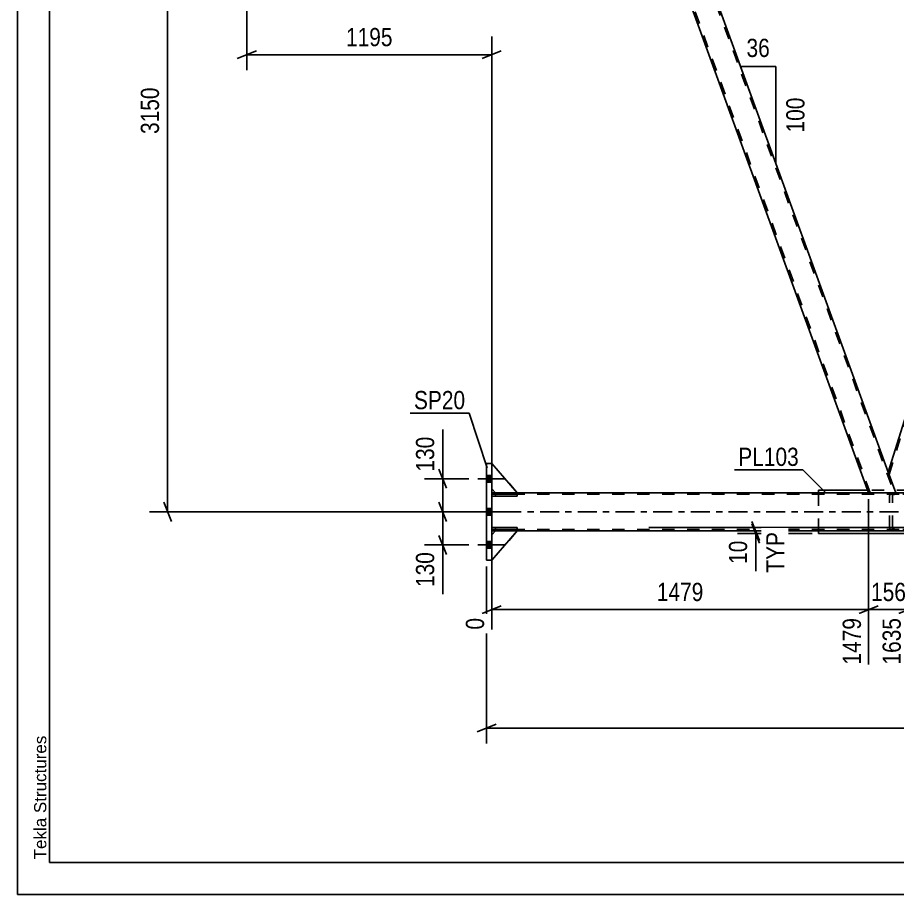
# Model space of a CAD drawing. Header units: millimetres. Extents: x -834 to 355, y -855 to -14.
# Drawn here: x -834 to -695.9, y -855.3 to -717.6 of the extents above; entities that cross this region are included whole.
import ezdxf

# ---------------------------------------------------------------- set-up
doc = ezdxf.new("R2010")
doc.units = ezdxf.units.MM
doc.linetypes.add('DXK_LINE_DOT2', pattern=[3.9198, 1.9599, -1.9599])
doc.linetypes.add('DXK_LINE_DOT3', pattern=[5.9187, 2.979, -0.9799, 0.9799, -0.9799])
doc.styles.add('Arial', font='ARIAL.TTF', dxfattribs={"height": 0.2})
doc.styles.add('Arial Narrow', font='ARIALN.TTF', dxfattribs={"height": 0.2})

# ---------------------------------------------------------------- blocks, each defined once
blk = doc.blocks.new('Unknown-570384938-1134')
at = {"color": 5, "linetype": 'Continuous'}
for p, q in [((-833.95, -14.33), (-833.95, -855.33)), ((-828.95, -19.33), (-828.95, -850.33)), ((-828.95, -850.33), (350.05, -850.33)), ((-833.95, -855.33), (355.05, -855.33))]:
    blk.add_line(p, q, dxfattribs=at)
at = {"color": 174, "linetype": 'Continuous', "style": 'Arial'}
blk.add_text('Tekla Structures', height=1.9102, rotation=90, dxfattribs=at).set_placement((-829.45, -849.83))
blk = doc.blocks.new('Part-570384938-6676 - 6664')
at = {"color": 7, "linetype": 'DXK_LINE_DOT2'}
for p, q in [((-755.54, -792.25), (-759.54, -787.65)), ((-759.54, -787.65), (-759.54, -791.65)), ((-759.54, -791.65), (-758.94, -792.25)), ((-758.94, -792.25), (-755.54, -792.25))]:
    blk.add_line(p, q, dxfattribs=at)
blk = doc.blocks.new('Part-570384938-6668 - 6664')
at = {"color": 7, "linetype": 'DXK_LINE_DOT2'}
for p, q in [((-759.54, -798.85), (-758.94, -798.25)), ((-755.54, -798.25), (-759.54, -802.85)), ((-759.54, -802.85), (-759.54, -798.85)), ((-758.94, -798.25), (-755.54, -798.25))]:
    blk.add_line(p, q, dxfattribs=at)
blk = doc.blocks.new('Part-570384938-6758 - 6664')
at = {"color": 2, "linetype": 'Continuous'}
for p, q in [((-758.94, -792.25), (-759.54, -792.25)), ((-80.16, -792.25), (-755.54, -792.25)), ((-758.94, -798.25), (-759.54, -798.25)), ((-80.16, -798.25), (-755.54, -798.25))]:
    blk.add_line(p, q, dxfattribs=at)
at = {"color": 7, "linetype": 'DXK_LINE_DOT2'}
for p, q in [((-759.54, -798.25), (-759.54, -792.25)), ((-80.16, -792.49), (-759.54, -792.49)), ((-755.54, -792.25), (-758.94, -792.25)), ((-80.16, -798.01), (-759.54, -798.01)), ((-755.54, -798.25), (-758.94, -798.25))]:
    blk.add_line(p, q, dxfattribs=at)
at = {"color": 7, "linetype": 'DXK_LINE_DOT3'}
blk.add_line((-80.16, -795.25), (-759.54, -795.25), dxfattribs=at)
blk = doc.blocks.new('Part-570384938-6982 - 6664')
at = {"color": 2, "linetype": 'Continuous'}
for p, q in [((-744.43, -671.25), (-700.39, -792.25)), ((-744.43, -671.25), (-740.17, -671.25)), ((-740.17, -671.25), (-697.31, -789))]:
    blk.add_line(p, q, dxfattribs=at)
at = {"color": 7, "linetype": 'DXK_LINE_DOT2'}
for p, q in [((-700.13, -792.25), (-744.17, -671.25)), ((-744.17, -671.25), (-744.15, -671.25)), ((-740.43, -671.25), (-696.38, -792.25)), ((-697.31, -789), (-696.13, -792.25)), ((-696.13, -792.25), (-700.39, -792.25))]:
    blk.add_line(p, q, dxfattribs=at)
blk = doc.blocks.new('Bolt-570384938-6861 - 6664')
at = {"linetype": 'Continuous'}
for points in [[(-760.34, -789.53), (-760.34, -790.57), (-759.54, -790.57), (-759.54, -789.53)], [(-760.34, -789.53), (-760.34, -790.57), (-759.54, -790.57), (-759.54, -789.53)], [(-760.34, -789.53), (-760.34, -790.57), (-759.54, -790.57), (-759.54, -789.53)], [(-760.34, -794.73), (-760.34, -795.77), (-759.54, -795.77), (-759.54, -794.73)], [(-760.34, -794.73), (-760.34, -795.77), (-759.54, -795.77), (-759.54, -794.73)], [(-760.34, -799.93), (-760.34, -800.97), (-759.54, -800.97), (-759.54, -799.93)], [(-760.34, -799.93), (-760.34, -800.97), (-759.54, -800.97), (-759.54, -799.93)], [(-760.34, -799.93), (-760.34, -800.97), (-759.54, -800.97), (-759.54, -799.93)]]:
    blk.add_hatch(color=1, dxfattribs=at).paths.add_polyline_path(points)
at = {"color": 1, "linetype": 'Continuous'}
for p, q in [((-760.34, -789.53), (-759.54, -789.53)), ((-760.34, -789.53), (-759.54, -789.53)), ((-760.34, -789.53), (-759.54, -789.53)), ((-761.74, -790.05), (-757.54, -790.05)), ((-761.74, -790.05), (-757.54, -790.05)), ((-761.74, -790.05), (-757.54, -790.05)), ((-760.34, -790.57), (-759.54, -790.57)), ((-760.34, -790.57), (-759.54, -790.57)), ((-760.34, -790.57), (-759.54, -790.57)), ((-761.74, -795.25), (-757.54, -795.25)), ((-761.74, -795.25), (-757.54, -795.25)), ((-760.34, -794.73), (-759.54, -794.73)), ((-760.34, -794.73), (-759.54, -794.73)), ((-760.34, -795.77), (-759.54, -795.77)), ((-760.34, -795.77), (-759.54, -795.77)), ((-761.74, -800.45), (-757.54, -800.45)), ((-761.74, -800.45), (-757.54, -800.45)), ((-761.74, -800.45), (-757.54, -800.45)), ((-760.34, -799.93), (-759.54, -799.93)), ((-760.34, -799.93), (-759.54, -799.93)), ((-760.34, -799.93), (-759.54, -799.93)), ((-760.34, -800.97), (-759.54, -800.97)), ((-760.34, -800.97), (-759.54, -800.97)), ((-760.34, -800.97), (-759.54, -800.97))]:
    blk.add_line(p, q, dxfattribs=at)
blk = doc.blocks.new('Part-570384938-7232 - 6664')
at = {"color": 2, "linetype": 'Continuous'}
for p, q in [((-660.61, -671.25), (-697.31, -789)), ((-660.61, -671.25), (-659.29, -671.25)), ((-659.29, -671.25), (-657.75, -675.5)), ((-657.75, -675.5), (-694.14, -792.25)), ((-696.13, -792.25), (-697.31, -789))]:
    blk.add_line(p, q, dxfattribs=at)
at = {"color": 7, "linetype": 'DXK_LINE_DOT2'}
for p, q in [((-697.18, -789.37), (-660.36, -671.25)), ((-657.88, -675.13), (-694.39, -792.25)), ((-694.14, -792.25), (-696.13, -792.25))]:
    blk.add_line(p, q, dxfattribs=at)
blk = doc.blocks.new('Part-570384938-7050 - 6664')
at = {"color": 2, "linetype": 'Continuous'}
for p, q in [((-759.54, -787.65), (-760.34, -787.65)), ((-760.34, -787.65), (-760.34, -802.85)), ((-759.54, -802.85), (-759.54, -787.65)), ((-760.34, -802.85), (-759.54, -802.85))]:
    blk.add_line(p, q, dxfattribs=at)
blk = doc.blocks.new('Part-570384938-7129 - 6664')
at = {"color": 2, "linetype": 'Continuous'}
for p, q in [((-759.54, -787.65), (-755.54, -792.25)), ((-759.54, -791.65), (-758.94, -792.25)), ((-758.94, -792.25), (-755.54, -792.25))]:
    blk.add_line(p, q, dxfattribs=at)
at = {"color": 7, "linetype": 'DXK_LINE_DOT2'}
blk.add_line((-759.54, -791.65), (-759.54, -787.65), dxfattribs=at)
blk = doc.blocks.new('Part-570384938-7131 - 6664')
at = {"color": 2, "linetype": 'Continuous'}
for p, q in [((-759.54, -798.85), (-758.94, -798.25)), ((-755.54, -798.25), (-759.54, -802.85)), ((-758.94, -798.25), (-755.54, -798.25))]:
    blk.add_line(p, q, dxfattribs=at)
at = {"color": 7, "linetype": 'DXK_LINE_DOT2'}
blk.add_line((-759.54, -802.85), (-759.54, -798.85), dxfattribs=at)
blk = doc.blocks.new('Part-570384938-7183 - 6664')
at = {"color": 2, "linetype": 'Continuous'}
for p, q in [((-700.53, -791.85), (-708.23, -791.85)), ((-708.23, -792.25), (-708.23, -791.85)), ((-685.37, -791.85), (-694.01, -791.85)), ((-685.37, -792.25), (-685.37, -791.85)), ((-708.23, -798.65), (-708.23, -798.25)), ((-685.37, -798.65), (-708.23, -798.65)), ((-685.37, -798.65), (-685.37, -798.25))]:
    blk.add_line(p, q, dxfattribs=at)
at = {"color": 7, "linetype": 'DXK_LINE_DOT2'}
for p, q in [((-708.23, -798.25), (-708.23, -792.25)), ((-694.01, -791.85), (-700.53, -791.85)), ((-685.37, -798.25), (-685.37, -792.25))]:
    blk.add_line(p, q, dxfattribs=at)
blk = doc.blocks.new('Part-570384938-7164 - 6664')
at = {"color": 7, "linetype": 'DXK_LINE_DOT2'}
for p, q in [((-697.02, -792.55), (-697.09, -792.73)), ((-696.22, -792.25), (-696.55, -792.29)), ((-696.38, -792.51), (-696.22, -792.49)), ((-681.28, -792.25), (-696.22, -792.25)), ((-681.28, -792.49), (-696.22, -792.49)), ((-686.71, -792.29), (-687.05, -792.25)), ((-687.05, -792.49), (-686.88, -792.51)), ((-686.17, -792.73), (-686.24, -792.55)), ((-697.09, -797.77), (-697.09, -792.73)), ((-696.65, -792.73), (-696.62, -792.64)), ((-696.65, -797.77), (-696.65, -792.73)), ((-686.64, -792.64), (-686.61, -792.73)), ((-686.61, -792.73), (-686.61, -797.77)), ((-686.17, -797.77), (-686.17, -792.73)), ((-697.09, -797.77), (-697.02, -797.96)), ((-696.62, -797.86), (-696.65, -797.77)), ((-696.22, -798.01), (-696.38, -797.99)), ((-681.28, -798.01), (-696.22, -798.01)), ((-686.88, -797.99), (-687.05, -798.01)), ((-686.61, -797.77), (-686.64, -797.86)), ((-686.24, -797.96), (-686.17, -797.77)), ((-696.55, -798.22), (-696.22, -798.25)), ((-681.28, -798.25), (-696.22, -798.25)), ((-687.05, -798.25), (-686.71, -798.22))]:
    blk.add_line(p, q, dxfattribs=at)
for centre, radius, start, end in [((-696.42, -793.09), 0.817, 99.5182, 138.0638), ((-696.32, -792.91), 0.409, 99.5182, 138.0638), ((-686.95, -792.91), 0.409, 41.9363, 80.4819), ((-686.85, -793.09), 0.817, 41.9363, 80.4819), ((-696.42, -797.41), 0.817, 221.9363, 260.4819), ((-696.32, -797.59), 0.409, 221.9363, 260.4819), ((-686.95, -797.59), 0.409, 279.5182, 318.0638), ((-686.85, -797.41), 0.817, 279.5182, 318.0638)]:
    blk.add_arc(centre, radius, start, end, dxfattribs=at)
blk = doc.blocks.new('Part-570384938-7287 - 6664')
at = {"color": 7, "linetype": 'DXK_LINE_DOT2'}
for p, q in [((-759.54, -798.01), (-759.54, -797.69)), ((-759.54, -797.69), (-755.54, -797.69)), ((-755.54, -798.01), (-759.54, -798.01)), ((-758.94, -797.69), (-758.94, -798.01)), ((-755.54, -797.69), (-755.54, -798.01))]:
    blk.add_line(p, q, dxfattribs=at)
blk = doc.blocks.new('Part-570384938-7288 - 6664')
at = {"color": 7, "linetype": 'DXK_LINE_DOT2'}
for p, q in [((-759.54, -792.81), (-759.54, -792.49)), ((-759.54, -792.49), (-755.54, -792.49)), ((-758.94, -792.49), (-758.94, -792.81)), ((-755.54, -792.49), (-755.54, -792.81)), ((-755.54, -792.81), (-759.54, -792.81))]:
    blk.add_line(p, q, dxfattribs=at)
blk = doc.blocks.new('Part-570384938-7289 - 6664')
at = {"color": 2, "linetype": 'Continuous'}
for p, q in [((-759.54, -797.69), (-755.54, -797.69)), ((-759.54, -798.01), (-759.54, -797.69)), ((-755.54, -798.01), (-759.54, -798.01)), ((-755.54, -797.69), (-755.54, -798.01))]:
    blk.add_line(p, q, dxfattribs=at)
at = {"color": 7, "linetype": 'DXK_LINE_DOT2'}
blk.add_line((-758.94, -798.01), (-758.94, -797.69), dxfattribs=at)
blk = doc.blocks.new('Part-570384938-7290 - 6664')
at = {"color": 2, "linetype": 'Continuous'}
for p, q in [((-759.54, -792.49), (-755.54, -792.49)), ((-759.54, -792.81), (-759.54, -792.49)), ((-755.54, -792.49), (-755.54, -792.81)), ((-755.54, -792.81), (-759.54, -792.81))]:
    blk.add_line(p, q, dxfattribs=at)
at = {"color": 7, "linetype": 'DXK_LINE_DOT2'}
blk.add_line((-758.94, -792.81), (-758.94, -792.49), dxfattribs=at)
blk = doc.blocks.new('StraightDimension-570384938-8083 - 6664')
at = {"color": 7, "linetype": 'Continuous'}
for p, q in [((-797.97, -672.25), (-797.97, -725.87)), ((-759.54, -791.25), (-759.54, -720.62)), ((-796.47, -722.87), (-799.47, -724.07)), ((-797.97, -723.47), (-759.54, -723.47)), ((-761.04, -724.07), (-758.04, -722.87))]:
    blk.add_line(p, q, dxfattribs=at)
at = {"color": 0}
blk.add_wipeout([(-774.49, -722.72), (-774.49, -718.52), (-783.01, -718.52), (-783.01, -722.72)], dxfattribs=at)
at = {"color": 3, "style": 'Arial Narrow'}
blk.add_text('1195', height=2.863, dxfattribs=at).set_placement((-782.41, -722.12))
blk = doc.blocks.new('StraightDimension-570384938-8050 - 6664')
at = {"color": 7, "linetype": 'Continuous'}
blk.add_line((-734.86, -797.73), (-202.29, -797.73), dxfattribs=at)
blk = doc.blocks.new('StraightDimension-570384938-58149 - 6664')
at = {"color": 7, "linetype": 'Continuous'}
for p, q in [((-700.39, -793.25), (-700.39, -819.23)), ((-694.14, -793.25), (-694.14, -819.23)), ((-701.89, -811.21), (-698.89, -810.01)), ((-692.64, -810.01), (-695.64, -811.21)), ((-700.39, -810.61), (-694.14, -810.61))]:
    blk.add_line(p, q, dxfattribs=at)
at = {"color": 0}
blk.add_wipeout([(-693.92, -809.86), (-693.92, -805.66), (-700.6, -805.66), (-700.6, -809.86)], dxfattribs=at)
at = {"color": 0, "linetype": 'Continuous'}
blk.add_wipeout([(-694.74, -811.31), (-698.94, -811.31), (-698.94, -819.83), (-694.74, -819.83)], dxfattribs=at)
at = {"color": 3, "style": 'Arial Narrow'}
blk.add_text('156', height=2.863, dxfattribs=at).set_placement((-700, -809.26))
at = {"color": 3, "linetype": 'Continuous', "style": 'Arial Narrow'}
blk.add_text('1635', height=2.863, rotation=90.0002, dxfattribs=at).set_placement((-695.34, -819.23))
blk = doc.blocks.new('StraightDimension-570384938-8340 - 6664')
at = {"color": 7, "linetype": 'Continuous'}
for p, q in [((-767.22, -790.05), (-767.22, -782.32)), ((-767.22, -790.05), (-767.22, -782.32)), ((-767.82, -788.55), (-766.62, -791.55)), ((-763.14, -790.05), (-770.07, -790.05)), ((-767.22, -795.25), (-767.22, -790.05)), ((-766.62, -796.75), (-767.82, -793.75)), ((-761.34, -795.25), (-770.07, -795.25))]:
    blk.add_line(p, q, dxfattribs=at)
at = {"color": 0}
blk.add_wipeout([(-767.97, -782.84), (-772.17, -782.84), (-772.17, -789.53), (-767.97, -789.53)], dxfattribs=at)
at = {"color": 3, "style": 'Arial Narrow'}
blk.add_text('130', height=2.863, rotation=90.0002, dxfattribs=at).set_placement((-768.57, -788.93))
blk = doc.blocks.new('StraightDimension-570384938-56391 - 6664')
at = {"color": 7, "linetype": 'Continuous'}
for p, q in [((-760.34, -803.85), (-760.34, -831.61)), ((-758.84, -828.61), (-761.84, -829.81)), ((-760.34, -829.21), (-68.06, -829.21))]:
    blk.add_line(p, q, dxfattribs=at)
blk = doc.blocks.new('StraightDimension-570384938-8332 - 6664')
at = {"color": 7, "linetype": 'Continuous'}
for p, q in [((-767.82, -793.75), (-766.62, -796.75)), ((-761.34, -795.25), (-770.07, -795.25)), ((-767.22, -800.45), (-767.22, -795.25)), ((-766.62, -801.95), (-767.82, -798.95)), ((-763.14, -800.45), (-770.07, -800.45)), ((-767.22, -800.45), (-767.22, -808.19)), ((-767.22, -800.45), (-767.22, -808.19))]:
    blk.add_line(p, q, dxfattribs=at)
at = {"color": 0}
blk.add_wipeout([(-767.97, -800.98), (-772.17, -800.98), (-772.17, -807.66), (-767.97, -807.66)], dxfattribs=at)
at = {"color": 3, "style": 'Arial Narrow'}
blk.add_text('130', height=2.863, rotation=90.0002, dxfattribs=at).set_placement((-768.57, -807.06))
blk = doc.blocks.new('StraightDimension-570384938-7601 - 6664')
at = {"color": 7, "linetype": 'Continuous'}
for p, q in [((-809.81, -670.75), (-811.01, -667.75)), ((-799.61, -669.25), (-813.26, -669.25)), ((-810.41, -795.25), (-810.41, -669.25)), ((-811.01, -793.75), (-809.81, -796.75)), ((-761.34, -795.25), (-813.26, -795.25))]:
    blk.add_line(p, q, dxfattribs=at)
at = {"color": 0}
blk.add_wipeout([(-811.16, -728), (-815.36, -728), (-815.36, -736.51), (-811.16, -736.51)], dxfattribs=at)
at = {"color": 3, "style": 'Arial Narrow'}
blk.add_text('3150', height=2.863, rotation=90.0002, dxfattribs=at).set_placement((-811.76, -735.91))
blk = doc.blocks.new('StraightDimension-570384938-53107 - 6664')
at = {"color": 7, "linetype": 'Continuous'}
for p, q in [((-718.7, -796.75), (-717.5, -799.75)), ((-717.5, -800.15), (-718.7, -797.15)), ((-709.23, -798.25), (-720.95, -798.25)), ((-709.23, -798.65), (-720.95, -798.65)), ((-718.1, -798.65), (-718.1, -798.25)), ((-718.1, -798.65), (-718.1, -804.56)), ((-718.1, -798.65), (-718.1, -804.56))]:
    blk.add_line(p, q, dxfattribs=at)
at = {"color": 0, "linetype": 'Continuous'}
blk.add_wipeout([(-713, -797.81), (-717.2, -797.81), (-717.2, -805.4), (-713, -805.4)], dxfattribs=at)
at = {"color": 0}
blk.add_wipeout([(-718.85, -799.18), (-723.05, -799.18), (-723.05, -804.03), (-718.85, -804.03)], dxfattribs=at)
at = {"color": 3, "linetype": 'Continuous', "style": 'Arial Narrow'}
blk.add_text('TYP', height=2.863, rotation=90.0002, dxfattribs=at).set_placement((-713.6, -804.8))
at = {"color": 3, "style": 'Arial Narrow'}
blk.add_text('10', height=2.863, rotation=90.0002, dxfattribs=at).set_placement((-719.45, -803.43))
blk = doc.blocks.new('AngleDimension-570384938-53312 - 6664')
at = {"color": 7, "linetype": 'Continuous'}
for p, q in [((-722.01, -721.14), (-720.49, -725.32)), ((-714.95, -725.32), (-720.49, -725.32)), ((-714.95, -740.54), (-720.49, -725.32)), ((-714.95, -740.54), (-714.95, -725.32))]:
    blk.add_line(p, q, dxfattribs=at)
at = {"color": 0}
blk.add_wipeout([(-709.85, -729.59), (-714.05, -729.59), (-714.05, -736.27), (-709.85, -736.27)], dxfattribs=at)
at = {"color": 3, "style": 'Arial Narrow'}
blk.add_text('100', height=2.863, rotation=90.0002, dxfattribs=at).set_placement((-710.45, -735.67))
at = {"color": 0}
blk.add_wipeout([(-715.29, -724.42), (-715.29, -720.22), (-720.15, -720.22), (-720.15, -724.42)], dxfattribs=at)
at = {"color": 3, "style": 'Arial Narrow'}
blk.add_text('36', height=2.863, dxfattribs=at).set_placement((-719.55, -723.82))
blk = doc.blocks.new('StraightDimension-570384938-58150 - 6664')
at = {"color": 7, "linetype": 'Continuous'}
for p, q in [((-700.39, -793.25), (-700.39, -819.23)), ((-759.54, -799.25), (-759.54, -813.74)), ((-758.04, -810.01), (-761.04, -811.21)), ((-701.89, -811.21), (-698.89, -810.01)), ((-759.54, -810.61), (-700.39, -810.61))]:
    blk.add_line(p, q, dxfattribs=at)
at = {"color": 0}
blk.add_wipeout([(-725.7, -809.86), (-725.7, -805.66), (-734.22, -805.66), (-734.22, -809.86)], dxfattribs=at)
at = {"color": 3, "style": 'Arial Narrow'}
blk.add_text('1479', height=2.863, dxfattribs=at).set_placement((-733.62, -809.26))
at = {"color": 0, "linetype": 'Continuous'}
for points in [[(-760.14, -811.31), (-764.34, -811.31), (-764.34, -814.34), (-760.14, -814.34)], [(-700.99, -811.31), (-705.19, -811.31), (-705.19, -819.83), (-700.99, -819.83)]]:
    blk.add_wipeout(points, dxfattribs=at)
at = {"color": 3, "linetype": 'Continuous', "style": 'Arial Narrow'}
for s, height, p in [('0', 2.86, (-760.74, -813.74)), ('1479', 2.863, (-701.59, -819.23))]:
    blk.add_text(s, height=height, rotation=90.0002, dxfattribs=at).set_placement(p)
blk = doc.blocks.new('Mark-570384938-7046 - 6664')
at = {"color": 0}
blk.add_wipeout([(-763.7, -779.13), (-763.7, -776.13), (-771.74, -776.13), (-771.74, -779.13)], dxfattribs=at)
blk.add_wipeout([(-763.7, -779.13), (-763.7, -776.13), (-771.74, -776.13), (-771.74, -779.13)], dxfattribs=at)
at = {"color": 30, "linetype": 'Continuous'}
for p in [(-772.34, -779.73), (-760.23, -788.33)]:
    blk.add_line(p, (-763.1, -779.73), dxfattribs=at)
at = {"color": 3, "style": 'Arial Narrow'}
blk.add_text('SP20', height=2.863, dxfattribs=at).set_placement((-771.74, -779.13))
blk = doc.blocks.new('Mark-570384938-7179 - 6664')
at = {"color": 0}
blk.add_wipeout([(-711.33, -788.04), (-711.33, -785.04), (-720.84, -785.04), (-720.84, -788.04)], dxfattribs=at)
blk.add_wipeout([(-711.33, -788.04), (-711.33, -785.04), (-720.84, -785.04), (-720.84, -788.04)], dxfattribs=at)
at = {"color": 30, "linetype": 'Continuous'}
for p in [(-721.44, -788.64), (-707.2, -792.17)]:
    blk.add_line(p, (-710.73, -788.64), dxfattribs=at)
at = {"color": 3, "style": 'Arial Narrow'}
blk.add_text('PL103', height=2.863, dxfattribs=at).set_placement((-720.84, -788.04))

msp = doc.modelspace()

# ---------------------------------------------------------------- block references
for name in ['Unknown-570384938-1134', 'Part-570384938-6982 - 6664', 'Part-570384938-7232 - 6664', 'Part-570384938-7050 - 6664', 'Part-570384938-6676 - 6664', 'Part-570384938-7129 - 6664', 'Bolt-570384938-6861 - 6664', 'Part-570384938-6758 - 6664', 'Part-570384938-7288 - 6664', 'Part-570384938-7290 - 6664', 'Part-570384938-7183 - 6664', 'Part-570384938-7164 - 6664', 'Part-570384938-7287 - 6664', 'Part-570384938-7289 - 6664', 'Part-570384938-6668 - 6664', 'Part-570384938-7131 - 6664']:
    msp.add_blockref(name, (0, 0))

# ---------------------------------------------------------------- next in the draw order: block references
for name in ['StraightDimension-570384938-8083 - 6664', 'AngleDimension-570384938-53312 - 6664', 'Mark-570384938-7179 - 6664', 'StraightDimension-570384938-8050 - 6664']:
    msp.add_blockref(name, (0, 0))

# ---------------------------------------------------------------- next in the draw order: block references
for name in ['StraightDimension-570384938-8340 - 6664', 'StraightDimension-570384938-58149 - 6664']:
    msp.add_blockref(name, (0, 0))

# ---------------------------------------------------------------- next in the draw order: block references
msp.add_blockref('StraightDimension-570384938-56391 - 6664', (0, 0))

# ---------------------------------------------------------------- next in the draw order: block references
for name in ['StraightDimension-570384938-8332 - 6664', 'StraightDimension-570384938-53107 - 6664']:
    msp.add_blockref(name, (0, 0))

# ---------------------------------------------------------------- next in the draw order: block references
msp.add_blockref('StraightDimension-570384938-7601 - 6664', (0, 0))

# ---------------------------------------------------------------- next in the draw order: block references
for name in ['Mark-570384938-7046 - 6664', 'StraightDimension-570384938-58150 - 6664']:
    msp.add_blockref(name, (0, 0))

doc.saveas('drawing.dxf')
